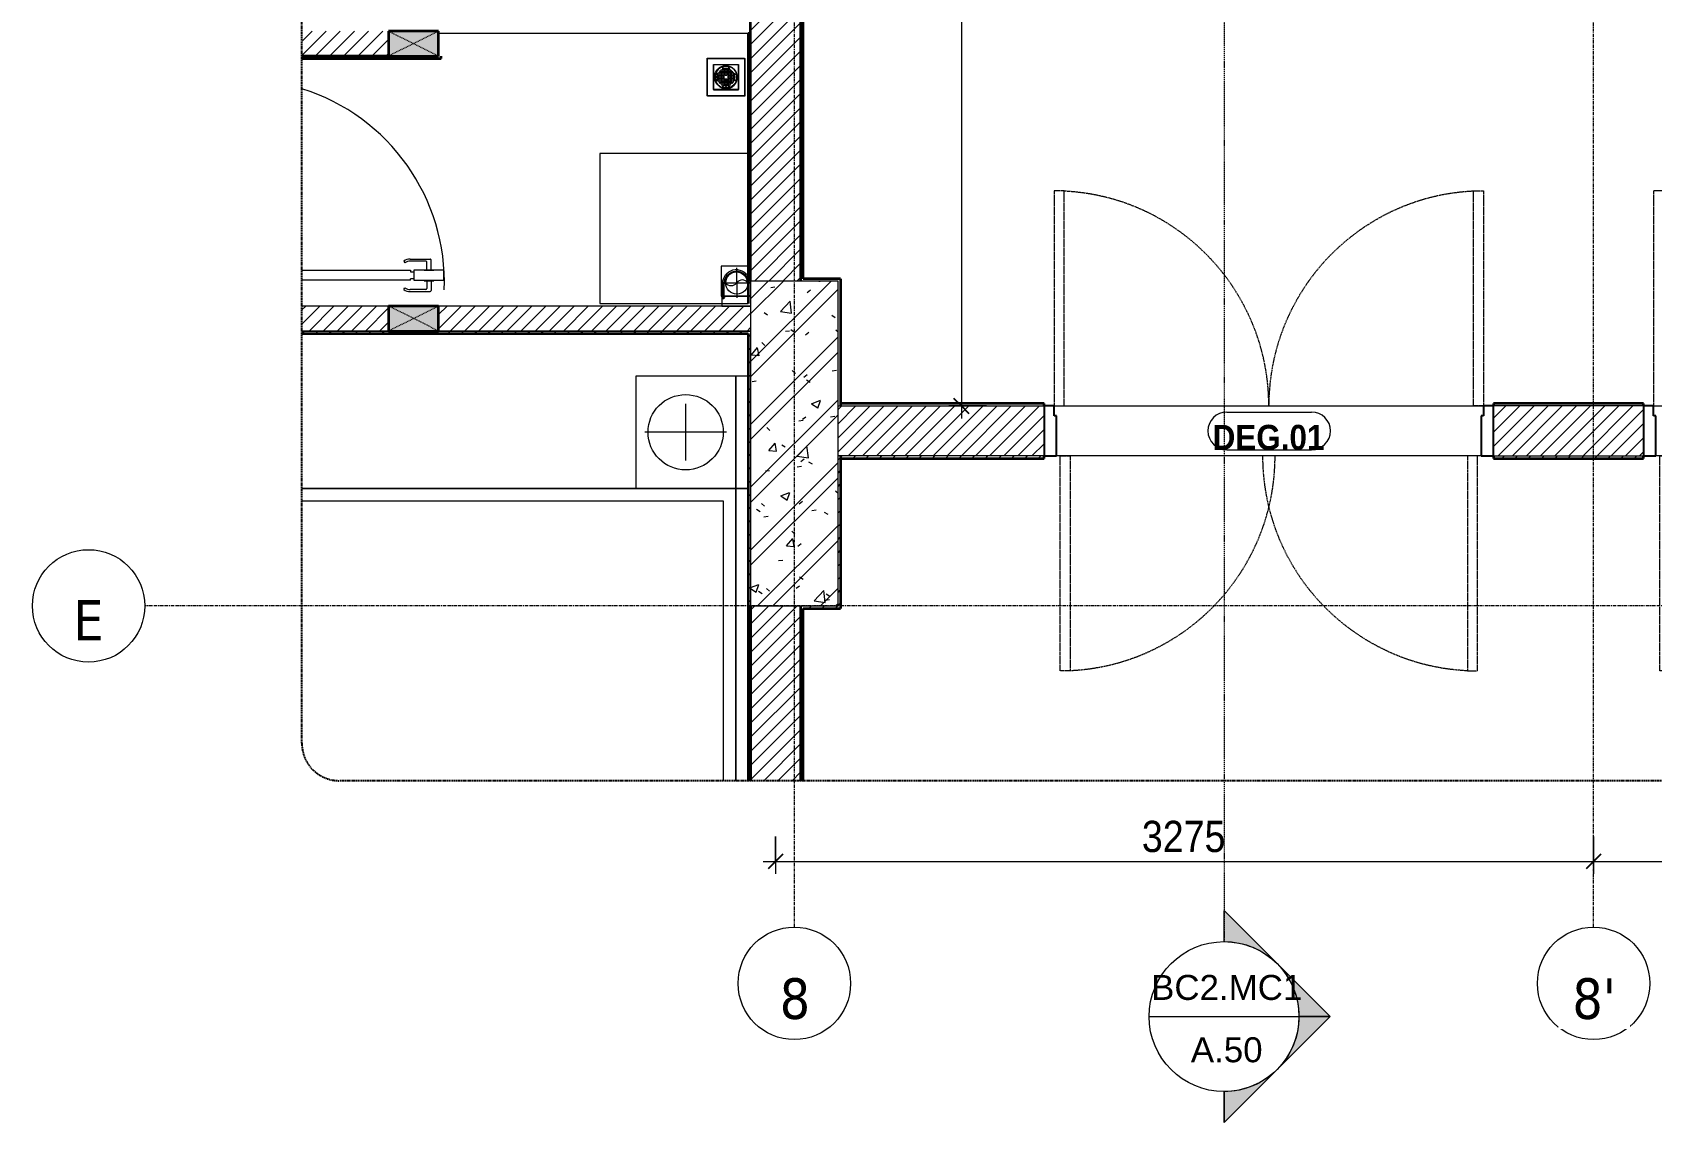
# Model space of a CAD drawing. Header units: millimetres. Extents: x 74302 to 149682, y -1785 to 49068.
# Drawn here: x 74302 to 80785, y 37169 to 41532 of the extents above; entities that cross this region are included whole.
import ezdxf

# ---------------------------------------------------------------- set-up
doc = ezdxf.new("R2010")
doc.units = ezdxf.units.MM
for name, pattern in [('Dash', [6, 3, -3]), ('Dash - Tight', [4.5, 3, -1.5]), ('Dash Dot 3_16_', [7.9375, 4.7625, -1.5875, 0, -1.5875]), ('Grid Line', [22.225, 12.7, -3.175, 3.175, -3.175]), ('Hidden', [7.14375, 4.7625, -2.38125]), ('IMPORT-CENTER _3_', [10.16, 6.35, -1.27, 1.27, -1.27])]:
    doc.linetypes.add(name, pattern=pattern)
for name, color, linetype, lineweight in [('0-1', 7, 'Continuous', 5), ('A-ANNO-DIMS', 211, 'Continuous', 9), ('A-ANNO-DIMS-50', 211, 'Continuous', 9), ('A-DETL-GENF-1', 7, 'Continuous', 18), ('A-DETL-GENF-2', 92, 'Dash - Tight', 18), ('A-DETL-GENF-3', 92, 'Hidden', 25), ('A-DOOR', 31, 'Continuous', 18), ('A-DOOR-FRAM', 31, 'Continuous', 25), ('A-DOOR-IDEN', 31, 'Continuous', 9), ('A-WALL', 113, 'Continuous', 18), ('A-WALL-1', 7, 'Continuous', 18), ('A-WALL-2', 250, 'Continuous', 35), ('A-WALL-3', 113, 'Continuous', 35), ('A-WALL-PATT-1', 9, 'Continuous', 18), ('A-WALL-PATT-2', 7, 'Continuous', 18), ('A-WALL-PATT-3', 111, 'Continuous', 18), ('G-ANNO-SYMB', 111, 'Continuous', 9), ('G-ANNO-SYMB-1', 111, 'Dash Dot 3_16_', 18), ('G-IMPT', 8, 'Continuous', 18), ('G-IMPT-1', 254, 'Continuous', 18), ('G-IMPT-3', 8, 'IMPORT-CENTER _3_', 18), ('I-FURN', 30, 'Continuous', 18), ('I-FURN-1', 253, 'Continuous', 18), ('I-WALL-1', 250, 'Continuous', 35), ('I-WALL-2', 7, 'Continuous', 18), ('I-WALL-3', 2, 'Continuous', 35), ('M-EQPM', 50, 'Continuous', 18), ('M-EQPM-1', 7, 'Continuous', 18), ('S-COLS', 52, 'Continuous', 18), ('S-COLS-1', 9, 'Continuous', 18), ('S-COLS-2', 250, 'Continuous', 35), ('S-COLS-HDLN-1', 7, 'Dash', 18), ('S-GRID-1', 1, 'Grid Line', 9), ('S-GRID-IDEN', 1, 'Continuous', 9)]:
    doc.layers.add(name, color=color, linetype=linetype, lineweight=lineweight)
doc.styles.add('Arial_2', font='arial.ttf', dxfattribs={"height": 100})
doc.styles.add('Arial_B', font='arialbd.ttf', dxfattribs={"width": 0.9, "height": 100})
doc.styles.add('Tahoma_B', font='tahomabd.ttf', dxfattribs={"height": 162.5})
doc.styles.add('UTM Avo', font='', dxfattribs={"width": 0.9, "height": 125})
doc.styles.get('UTM Avo').set_extended_font_data('UTM Avo')
doc.dimstyles.new('1_Dim_chi_tiet_2_5', dxfattribs={"dimscale": 304.8, "dimtxt": 124.912619, "dimasz": 0.19685, "dimexe": 0.164042, "dimexo": 0.0625, "dimgap": 0.016404, "dimtad": 1, "dimdec": 0, "dimrnd": 5, "dimzin": 0, "dimdsep": 46, "dimtxsty": 'UTM Avo', "dimblk1": 'OBLIQUE', "dimblk2": 'OBLIQUE', "dimsah": 1, "dimcen": 0.09, "dimdle": 0.164042, "dimazin": 0, "dimtfac": 1, "dimtdec": 4, "dimtix": 1, "dimtmove": 0, "dimatfit": 3, "dimfxl": 0.328084, "dimfxlon": 1, "dimtvp": 1, "dimtolj": 1, "dimtzin": 0, "dimarcsym": 2})
pattern_1 = [(45, (0, 0), (-28.284271, 28.284271), [])]
pattern_2 = [(45, (0, 0), (-26.516504, 26.516504), [])]

# ---------------------------------------------------------------- blocks, each defined once
blk = doc.blocks.new('NCV_TKTC_KET CAU_rvt-1-TKCS_SẢNH - BẬC CẤP 2 - MẶT BẰNG')
at = {"layer": 'S-COLS-1'}
h = blk.add_hatch(dxfattribs=at)
h.set_pattern_fill('FP_2', color=256, style=0, pattern_type=2)
h.set_pattern_definition([(45, (0, 0), (-125.7236, 125.7236), []), (45, (0, 190.5), (-125.7236, 125.7236), [])])
h.paths.add_polyline_path([(77527.6, 39236.9), (77527.6, 40536.9), (77177.6, 40536.9), (77177.6, 39236.9)])
h = blk.add_hatch(dxfattribs=at)
h.set_pattern_fill('FP_3', color=256, style=0, pattern_type=2)
h.set_pattern_definition([(50, (0, 0), (364.3679, -31.8783), [38.1, -419.1]), (355, (0, 0), (-70.4859, 382.1133), [30.48, -335.28]), (100.451, (30.36, -2.66), (293.885, 350.2334), [32.38, -356.18]), (46.184, (0, 101.6), (542.1585, -84.0858), [57.15, -628.65]), (96.636, (45.2, 94.6), (474.805, 494.8554), [48.57, -534.27]), (351.184, (0, 101.6), (474.8102, 494.85), [45.72, -502.92]), (21, (50.8, 76.2), (303.2285, -204.5305), [38.1, -419.1]), (326, (50.8, 76.2), (123.6039, 368.376), [30.48, -335.28]), (71.451, (76.07, 59.16), (426.8341, 163.8427), [32.38, -356.18]), (37.5, (0, 0), (6.17665, 169.11015), [16.764, -314.452, 16.764, -323.596, -336.55]), (37.5, (0, 0), (6.17665, 169.11015), [-671.576, 16.764, -319.786]), (7.5, (0, 0), (133.63888, 200.3615), [16.764, -177.292, 16.764, -306.832, -128.27]), (7.5, (0, 0), (133.63888, 200.3615), [-517.652, 16.764, -111.506]), (327.5, (-113.28, 0), (271.18182, -11.45836), [16.764, -110.236, 16.764, -379.476, -525.78]), (327.5, (-113.28, 0), (271.18182, -11.45836), [-523.24, 16.764, -509.016]), (317.5, (-164.08, 0), (296.2585, 50.85285), [16.764, -148.336, 16.764, -246.38, -373.38]), (317.5, (-164.08, 0), (296.2585, 50.85285), [-428.244, 16.764, -356.616])])
h.paths.add_polyline_path([(77527.6, 39236.9), (77527.6, 40536.9), (77177.6, 40536.9), (77177.6, 39236.9)])
at = {"layer": 'S-COLS'}
for p, q in [((77527.6, 40536.9), (77177.6, 40536.9)), ((77177.6, 40536.9), (77177.6, 39236.9)), ((77527.6, 39236.9), (77527.6, 40536.9)), ((77177.6, 39236.9), (77527.6, 39236.9))]:
    blk.add_line(p, q, dxfattribs=at)
blk = doc.blocks.new('GIUONG NGU-2TAB-1600x2000 - GIUONG NGU-2TAB-1600x2000-842839-TKCS_SẢNH - BẬC CẤP 2 - MẶT BẰNG')
at = {"layer": 'I-FURN-1'}
for p, q in [((8.5, 0), (8.5, -50)), ((458.5, -50), (458.5, 0)), ((458.5, 0), (458.5, -50)), ((458.5, -50), (8.5, -50)), ((8.5, -50), (8.5, -450.3)), ((8.5, -50), (458.5, -50)), ((458.5, -50), (8.5, -50)), ((8.5, -50), (8.5, -450.3)), ((458.5, -450.3), (458.5, -50)), ((1628.1, -50), (458.5, -50)), ((458.5, -50), (458.5, -1787)), ((458.5, -50), (1628.1, -50)), ((458.5, -1787), (458.5, -50)), ((458.5, -450.3), (458.5, -50)), ((458.5, -50), (1628.1, -50)), ((233.5, -86.8), (233.5, -413.5)), ((508.5, -100), (1628.1, -100)), ((508.5, -1787), (508.5, -100)), ((120.2, -250.2), (346.8, -250.2)), ((8.5, -450.3), (458.5, -450.3)), ((8.5, -450.3), (458.5, -450.3))]:
    blk.add_line(p, q, dxfattribs=at)
blk.add_circle((233.5, -250.2), 150.7, dxfattribs=at)
blk = doc.blocks.new('MAY GIAT - MAY GIAT_dwg-348053-TKCS_SẢNH - BẬC CẤP 2 - MẶT BẰNG')
at = {"layer": 'G-IMPT-1', "flags": 128}
blk.add_lwpolyline([(5, 596.6), (5, 2.3), (605, 2.3), (605, 596.6)], dxfattribs=at)
blk = doc.blocks.new('MAY GIAT - MAY GIAT-348233-TKCS_SẢNH - BẬC CẤP 2 - MẶT BẰNG')
at = {"layer": 'I-FURN-1'}
for p, q in [((5, 596.6), (5, 2.3)), ((605, 2.3), (605, 596.6)), ((5, 2.3), (605, 2.3))]:
    blk.add_line(p, q, dxfattribs=at)
blk.add_blockref('MAY GIAT - MAY GIAT_dwg-348053-TKCS_SẢNH - BẬC CẤP 2 - MẶT BẰNG', (0, 0))
blk = doc.blocks.new('THU NUOC - THU NUOC-455054-TKCS_SẢNH - BẬC CẤP 2 - MẶT BẰNG')
at = {"layer": 'M-EQPM-1'}
for p, q in [((-66.3, -70.6), (-66.3, 79.4)), ((-66.3, 79.4), (83.7, 79.4)), ((83.7, 79.4), (83.7, -70.6)), ((58.7, 54.4), (-41.3, 54.4)), ((-41.3, 54.4), (-41.3, -45.6)), ((-23.3, 19.6), (40.9, 19.6)), ((40.9, 13.6), (-23.3, 13.6)), ((-23.3, 7.2), (0.7, 7.2)), ((0.7, 1.2), (-23.3, 1.2)), ((-11, 32.1), (28.5, 32.1)), ((28.5, 26.1), (-11, 26.1)), ((-1.1, 44.5), (18.5, 44.5)), ((18.5, 38.5), (-1.1, 38.5)), ((0.7, 7.2), (0.7, 1.2)), ((16.7, 1.2), (16.7, 7.2)), ((16.7, 7.2), (40.9, 7.2)), ((40.9, 1.2), (16.7, 1.2)), ((58.7, -45.6), (58.7, 54.4)), ((-41.3, -45.6), (58.7, -45.6)), ((-23.3, -4.8), (40.9, -4.8)), ((40.9, -10.8), (-23.3, -10.8)), ((-11, -17.3), (28.5, -17.3)), ((28.5, -23.3), (-11, -23.3)), ((-1.1, -29.6), (18.5, -29.6)), ((18.5, -35.6), (-1.1, -35.6)), ((83.7, -70.6), (-66.3, -70.6))]:
    blk.add_line(p, q, dxfattribs=at)
for centre, radius, start, end in [((8.7, 4.4), 45, 0, 180), ((8.7, 4.4), 45, 360, 180), ((8.7, 4.4), 45, 180, 0), ((8.7, 4.4), 45, 180, 360), ((-23.3, 16.6), 3, 90, 270), ((-23.3, 4.2), 3, 90, 270), ((-11, 29.1), 3, 90, 270), ((-1.1, 41.5), 3, 90, 270), ((18.5, 41.5), 3, 270, 90), ((28.5, 29.1), 3, 270, 90), ((40.9, 16.6), 3, 270, 90), ((40.9, 4.2), 3, 270, 90), ((-23.3, -7.8), 3, 90, 270), ((-11, -20.3), 3, 90, 270), ((-1.1, -32.6), 3, 90, 270), ((18.5, -32.6), 3, 270, 90), ((28.5, -20.3), 3, 270, 90), ((40.9, -7.8), 3, 270, 90)]:
    blk.add_arc(centre, radius, start, end, dxfattribs=at)
blk = doc.blocks.new('G1_SOF - BO TRU - 100x200-745959-TKCS_SẢNH - BẬC CẤP 2 - MẶT BẰNG')
at = {"layer": 'S-COLS-1'}
blk.add_hatch(color=256, dxfattribs=at).paths.add_polyline_path([(50, 100), (-50, 100), (-50, -100), (50, -100)])
at = {"layer": 'S-COLS-2'}
for p, q in [((50, 100), (-50, 100)), ((-50, 100), (-50, -100)), ((50, -100), (50, 100)), ((-50, -100), (50, -100))]:
    blk.add_line(p, q, dxfattribs=at)
at = {"layer": 'S-COLS-HDLN-1'}
for p, q in [((50, 100), (-50, -100)), ((-50, 100), (50, -100))]:
    blk.add_line(p, q, dxfattribs=at)
blk = doc.blocks.new('DOOR_CW_01 CANH MO-PANEL KINH - DIG_01-900x2200-CỬA NHÔM KÍNH-400860-TKCS_SẢNH - BẬC CẤP 2 - MẶT BẰNG')
at = {"layer": 'A-DETL-GENF-1'}
for p, q in [((-397, -738), (-397, -303)), ((-357, -303), (-357, -738)), ((-433.9, -711.2), (-427.3, -715.8)), ((-320.1, -711.2), (-326.7, -715.8)), ((-442, -737), (-442, -816.5)), ((-434, -799.5), (-434, -737)), ((-397, -738), (-391, -738)), ((-357, -752), (-397, -752)), ((-397, -752), (-397, -872)), ((-391, -752), (-391, -738)), ((-363, -752), (-391, -752)), ((-357, -738), (-363, -738)), ((-363, -738), (-363, -752)), ((-357, -872), (-357, -752)), ((-320, -799.5), (-320, -737)), ((-312, -737), (-312, -816.5)), ((-399, -820.5), (-438, -820.5)), ((-399, -803.5), (-430, -803.5)), ((-399, -792.2), (-399, -831.8)), ((-397, -792.2), (-399, -792.2)), ((-399, -831.8), (-397, -831.8)), ((-397, -792.2), (-397, -831.8)), ((-357, -792.2), (-357, -831.8)), ((-357, -792.2), (-355, -792.2)), ((-355, -831.8), (-357, -831.8)), ((-355, -792.2), (-355, -831.8)), ((-355, -803.5), (-324, -803.5)), ((-355, -820.5), (-316, -820.5)), ((-397, -872), (-357, -872))]:
    blk.add_line(p, q, dxfattribs=at)
for centre, radius, start, end in [((-407, -60), 814, 268, 342.59807), ((-397, -737), 45, 145, 180), ((-357, -737), 45, 360, 35), ((-397, -737), 37, 145, 180), ((-357, -737), 37, 0, 35), ((-438, -816.5), 4, 180, 270), ((-430, -799.5), 4, 180, 270), ((-324, -799.5), 4, 270, 0), ((-316, -816.5), 4, 270, 0)]:
    blk.add_arc(centre, radius, start, end, dxfattribs=at)
blk = doc.blocks.new('NCV_TKTC_TANG 1_rvt-1-TKCS_SẢNH - BẬC CẤP 2 - MẶT BẰNG')
at = {"layer": 'A-WALL-PATT-1'}
h = blk.add_hatch(dxfattribs=at)
h.set_pattern_fill('FP_1', color=256, style=0, pattern_type=2)
h.set_pattern_definition(pattern_1)
h.paths.add_polyline_path([(75727.9, 41436.9), (75727.9, 41536.9), (75380.6, 41536.9), (75380.6, 41436.9)])
h = blk.add_hatch(dxfattribs=at)
h.set_pattern_fill('FP_1', color=256, style=0, pattern_type=2)
h.set_pattern_definition(pattern_1)
h.paths.add_polyline_path([(77177.6, 40336.9), (77177.6, 40436.9), (75927.9, 40436.9), (75927.9, 40336.9), (76586.2, 40336.9)])
h.paths.add_polyline_path([(75727.9, 40336.9), (75727.9, 40436.9), (75380.6, 40436.9), (75380.6, 40336.9)])
at = {"layer": 'A-WALL-PATT-2'}
h = blk.add_hatch(dxfattribs=at)
h.set_pattern_fill('FP_4', color=256, style=0, pattern_type=2)
h.set_pattern_definition(pattern_2)
h.paths.add_polyline_path([(77177.6, 40446.9), (77177.6, 41526.9), (77167.6, 41526.9), (77167.6, 40446.9)])
h = blk.add_hatch(dxfattribs=at)
h.set_pattern_fill('FP_4', color=256, style=0, pattern_type=2)
h.set_pattern_definition(pattern_2)
h.paths.add_polyline_path([(75927.9, 41426.9), (75937.9, 41426.9), (75937.9, 41436.9), (75380.6, 41436.9), (75380.6, 41426.9), (75727.9, 41426.9)])
h = blk.add_hatch(dxfattribs=at)
h.set_pattern_fill('FP_4', color=256, style=0, pattern_type=2)
h.set_pattern_definition(pattern_2)
h.paths.add_polyline_path([(77167.6, 40326.9), (77177.6, 40326.9), (77177.6, 40336.9), (75380.6, 40336.9), (75380.6, 40326.9), (76586.2, 40326.9)])
h = blk.add_hatch(dxfattribs=at)
h.set_pattern_fill('FP_4', color=256, style=0, pattern_type=2)
h.set_pattern_definition(pattern_2)
h.paths.add_polyline_path([(77177.6, 38537.4), (77177.6, 40326.9), (77167.6, 40326.9), (77167.6, 38537.4)])
at = {"layer": 'A-WALL-1'}
for p, q in [((75727.9, 40436.9), (75380.6, 40436.9)), ((77177.6, 40436.9), (75927.9, 40436.9)), ((75380.6, 40336.9), (75727.9, 40336.9)), ((75727.9, 40336.9), (75380.6, 40336.9)), ((75927.9, 40336.9), (77177.6, 40336.9)), ((77177.6, 40336.9), (75927.9, 40336.9))]:
    blk.add_line(p, q, dxfattribs=at)
at = {"layer": 'A-WALL-2'}
blk.add_line((75380.6, 41436.9), (75727.9, 41436.9), dxfattribs=at)
at = {"layer": 'I-WALL-1'}
for p, q in [((77167.6, 41526.9), (77167.6, 40446.9)), ((77177.6, 41526.9), (77167.6, 41526.9)), ((77177.6, 40536.9), (77177.6, 41526.9)), ((75727.9, 41436.9), (75380.6, 41436.9)), ((75380.6, 41426.9), (75937.9, 41426.9)), ((75937.9, 41426.9), (75937.9, 41436.9)), ((75380.6, 40326.9), (77167.6, 40326.9)), ((77167.6, 40326.9), (77167.6, 38537.4)), ((77177.6, 38537.4), (77177.6, 39236.9))]:
    blk.add_line(p, q, dxfattribs=at)
at = {"layer": 'I-WALL-2'}
blk.add_line((77167.6, 41526.9), (75927.9, 41526.9), dxfattribs=at)
at = {"layer": 'A-DOOR', "rotation": 89.99999999999855}
blk.add_blockref('DOOR_CW_01 CANH MO-PANEL KINH - DIG_01-900x2200-CỬA NHÔM KÍNH-400860-TKCS_SẢNH - BẬC CẤP 2 - MẶT BẰNG', (75077.6, 40936.9), dxfattribs=at)
at = {"layer": 'I-FURN'}
for name, p, rotation in [('MAY GIAT - MAY GIAT-348233-TKCS_SẢNH - BẬC CẤP 2 - MẶT BẰNG', (76570.9, 41051.9), 270), ('GIUONG NGU-2TAB-1600x2000 - GIUONG NGU-2TAB-1600x2000-842839-TKCS_SẢNH - BẬC CẤP 2 - MẶT BẰNG', (77167.6, 40165.4), 269.9999999999999)]:
    blk.add_blockref(name, p, dxfattribs=dict(at, rotation=rotation))
at = {"layer": 'M-EQPM', "rotation": 269.9999999999997}
blk.add_blockref('THU NUOC - THU NUOC-455054-TKCS_SẢNH - BẬC CẤP 2 - MẶT BẰNG', (77075, 41360.7), dxfattribs=at)
at = {"layer": 'S-COLS', "rotation": 269.9999999999989}
for p in [(75827.9, 41486.9), (75827.9, 40386.9)]:
    blk.add_blockref('G1_SOF - BO TRU - 100x200-745959-TKCS_SẢNH - BẬC CẤP 2 - MẶT BẰNG', p, dxfattribs=at)
blk = doc.blocks.new('FD_07 - DIG_01-1800x2200-CỬA ĐI 2 CÁNH 2-2150742-TKCS_SẢNH - BẬC CẤP 2 - MẶT BẰNG')
at = {"layer": 'A-DETL-GENF-2'}
for p, q in [((-860, 960), (-860, 100)), ((-820, 960), (-860, 960)), ((-820, 100), (-820, 960)), ((820, 100), (820, 960)), ((820, 960), (860, 960)), ((860, 960), (860, 100)), ((-860, 100), (-820, 100)), ((860, 100), (820, 100)), ((-835, -960), (-835, -100)), ((-835, -100), (-795, -100)), ((-795, -100), (-795, -960)), ((835, -100), (795, -100)), ((795, -100), (795, -960)), ((835, -960), (835, -100)), ((-795, -960), (-835, -960)), ((795, -960), (835, -960))]:
    blk.add_line(p, q, dxfattribs=at)
for centre, start, end in [((-860, 100), 0, 87.33412), ((860, 100), 92.66588, 180), ((-835, -100), 272.66588, 360), ((835, -100), 180, 267.33412)]:
    blk.add_arc(centre, 860, start, end, dxfattribs=at)
at = {"layer": 'A-DOOR'}
for p, q in [((-860, 100), (860, 100)), ((850, -100), (-850, -100))]:
    blk.add_line(p, q, dxfattribs=at)
at = {"layer": 'A-DOOR-FRAM'}
for p, q in [((-860, 100), (-900, 100)), ((-900, 100), (-900, -100)), ((-860, 60), (-860, 100)), ((900, 100), (860, 100)), ((860, 100), (860, 60)), ((900, -100), (900, 100)), ((-850, 60), (-860, 60)), ((-850, -100), (-850, 60)), ((860, 60), (850, 60)), ((850, 60), (850, -100)), ((-900, -100), (-850, -100)), ((850, -100), (900, -100))]:
    blk.add_line(p, q, dxfattribs=at)
blk = doc.blocks.new('TKTC_XREF_251221_MB TANG 1 - TKTC_XREF_260130_MB TANG 1_dwg_CUM U_DN100-4202115-TKCS_SẢNH - BẬC CẤP 2 - MẶT BẰNG')
at = {"layer": 'G-IMPT'}
blk.add_hatch(color=256, dxfattribs=at).paths.add_polyline_path([(0, 60.2), (6.5, 60.1), (15.8, 58.9), (30.5, 52.8), (43.1, 43.1), (52.8, 30.5), (58.9, 15.8), (61, 0), (58.9, -15.8), (52.8, -30.5), (43.1, -43.1), (30.5, -52.8), (15.8, -58.9), (0, -61), (0, -57), (14.8, -55.1), (28.5, -49.4), (40.3, -40.3), (49.4, -28.5), (55.1, -14.8), (57, 0), (55.1, 14.8), (49.4, 28.5), (40.3, 40.3), (28.5, 49.4), (14.8, 55.1), (0, 57)])
for p, q in [((0, 60.2), (0, 57)), ((-79.1, -63.4), (-79.1, -66.6)), ((-76.6, -63.4), (-76.6, -66.6)), ((-74.6, -63.4), (-74.6, -66.6)), ((-72.7, -60.7), (-72.7, -69.3)), ((-66.9, -62.1), (-71.7, -62.1)), ((-66.9, -67.9), (-71.7, -67.9)), ((-65, -69), (0, -69))]:
    blk.add_line(p, q, dxfattribs=at)
at = {"layer": 'G-IMPT', "flags": 128}
for points in [[(-71.7, 59.2), (-66.9, 59.2), (-66.9, 60.2)], [(-65, 60.2), (-65, 57.3), (-66.9, 57.3), (-66.9, 59.2)], [(-72.7, -62.4), (-78.1, -62.4), (-78.1, -67.6), (-72.7, -67.6)], [(-71.7, -70.8), (-66.9, -70.8), (-66.9, -59.2), (-71.7, -59.2)], [(-66.9, -59.2), (-66.9, -57.3), (-65, -57.3), (-65, -72.7), (-66.9, -72.7), (-66.9, -70.8)], [(-65, -61), (0, -61), (0, -57)]]:
    blk.add_lwpolyline(points, dxfattribs=at)
at = {"layer": 'G-IMPT'}
for centre, radius, start, end in [((-71.1, 60.7), 1.56, 200.54922, 247.38014), ((0, 0), 61, 270, 86.37998), ((0, 0), 69, 270, 61.52962), ((0, 0), 57, 270, 90), ((-78.1, -63.4), 0.96, 90, 180), ((-78.1, -66.6), 0.96, 180, 270), ((-71.1, -60.7), 1.56, 112.61986, 247.38014), ((-67.9, -65), 4.8, 143.1301, 216.8699), ((-71.1, -69.3), 1.56, 112.61986, 247.38014)]:
    blk.add_arc(centre, radius, start, end, dxfattribs=at)
blk = doc.blocks.new('TKTC_XREF_251221_MB TANG 1 - TKTC_XREF_260130_MB TANG 1_dwg_$cc-4202114-TKCS_SẢNH - BẬC CẤP 2 - MẶT BẰNG')
at = {"layer": 'G-IMPT'}
blk.add_circle((0, 0), 0.5, dxfattribs=at)
for centre, radius, start, end in [((0, 0), 0.5, 90, 270), ((0.188, 0.25), 0.313, 126.8699, 233.1301), ((-0.188, -0.25), 0.313, 306.8699, 53.1301)]:
    blk.add_arc(centre, radius, start, end, dxfattribs=at)
at = {"layer": 'G-IMPT-3'}
for p, q in [((-0.673, 0), (0.673, 0)), ((0, -0.673), (0, 0.508))]:
    blk.add_line(p, q, dxfattribs=at)
blk = doc.blocks.new('TKTC_XREF_251221_MB TANG 1 - TKTC_XREF_260130_MB TANG 1_dwg_THU NUOC - THU NUOC-444531-TKCS_MB TẦNG 1-4202124-TKCS_SẢNH - BẬC CẤP 2 - MẶT BẰNG')
at = {"layer": 'M-EQPM'}
for p, q in [((-23.3, 10.8), (40.9, 10.8)), ((40.9, 4.8), (-23.3, 4.8)), ((-11, 23.3), (28.5, 23.3)), ((28.5, 17.3), (-11, 17.3)), ((-1.1, 35.6), (18.5, 35.6)), ((18.5, 29.6), (-1.1, 29.6)), ((-23.3, -13.6), (40.9, -13.6)), ((40.9, -19.6), (-23.3, -19.6)), ((-11, -26.1), (28.5, -26.1)), ((28.5, -32.1), (-11, -32.1)), ((-1.1, -38.5), (18.5, -38.5)), ((18.5, -44.5), (-1.1, -44.5))]:
    blk.add_line(p, q, dxfattribs=at)
at = {"layer": 'M-EQPM', "flags": 128}
for points in [[(83.7, -79.4), (83.7, 70.6), (-66.3, 70.6), (-66.3, -79.4)], [(58.7, -54.4), (58.7, 45.6), (-41.3, 45.6), (-41.3, -54.4)]]:
    blk.add_lwpolyline(points, close=True, dxfattribs=at)
for points in [[(-23.3, -1.2), (0.7, -1.2), (0.7, -7.2), (-23.3, -7.2)], [(40.9, -7.2), (16.7, -7.2), (16.7, -1.2), (40.9, -1.2)]]:
    blk.add_lwpolyline(points, dxfattribs=at)
at = {"layer": 'M-EQPM'}
for centre, radius, start, end in [((8.7, -4.4), 45, 360, 180), ((8.7, -4.4), 45, 360, 180), ((-23.3, 7.8), 3, 90, 270), ((-11, 20.3), 3, 90, 270), ((-1.1, 32.6), 3, 90, 270), ((18.5, 32.6), 3, 270, 90), ((28.5, 20.3), 3, 270, 90), ((40.9, 7.8), 3, 270, 90), ((8.7, -4.4), 45, 180, 360), ((8.7, -4.4), 45, 180, 360), ((-23.3, -4.2), 3, 90, 270), ((-23.3, -16.6), 3, 90, 270), ((-11, -29.1), 3, 90, 270), ((-1.1, -41.5), 3, 90, 270), ((18.5, -41.5), 3, 270, 90), ((28.5, -29.1), 3, 270, 90), ((40.9, -4.2), 3, 270, 90), ((40.9, -16.6), 3, 270, 90)]:
    blk.add_arc(centre, radius, start, end, dxfattribs=at)
blk = doc.blocks.new('TKTC_XREF_251221_MB TANG 1 - TKTC_XREF_260130_MB TANG 1_dwg-4202109-TKCS_SẢNH - BẬC CẤP 2 - MẶT BẰNG')
at = {"layer": 'G-IMPT', "flags": 128}
for points in [[(-125984.1, -360749.7), (-126091.7, -360749.7), (-126091.7, -360869.6), (-125984.1, -360869.6)], [(-125984.1, -360869.7), (-126089.9, -360869.7), (-126089.9, -360909.6), (-125974.1, -360909.6)]]:
    blk.add_lwpolyline(points, dxfattribs=at)
at = {"extrusion": (0, 0, -1), "zscale": -1}
blk.add_blockref('TKTC_XREF_251221_MB TANG 1 - TKTC_XREF_260130_MB TANG 1_dwg_THU NUOC - THU NUOC-444531-TKCS_MB TẦNG 1-4202124-TKCS_SẢNH - BẬC CẤP 2 - MẶT BẰNG', (126064.6, -359988.7), dxfattribs=at)
at = {"xscale": 90.00000000005114, "yscale": 90.00000000005114, "zscale": 90.00000000005114, "rotation": 270.3047175217258}
blk.add_blockref('TKTC_XREF_251221_MB TANG 1 - TKTC_XREF_260130_MB TANG 1_dwg_$cc-4202114-TKCS_SẢNH - BẬC CẤP 2 - MẶT BẰNG', (-126029.8, -360816.8), dxfattribs=at)
at = {"extrusion": (0, 0, -1), "xscale": 0.7894736842105242, "yscale": 0.7894736842105242, "zscale": -0.7894736842105242, "rotation": 90.06930925665542}
blk.add_blockref('TKTC_XREF_251221_MB TANG 1 - TKTC_XREF_260130_MB TANG 1_dwg_CUM U_DN100-4202115-TKCS_SẢNH - BẬC CẤP 2 - MẶT BẰNG', (126031.6, -360818.3), dxfattribs=at)
blk = doc.blocks.new('TKTC_XREF_251221_MB TANG 1 - TKTC_XREF_251221_MB TANG 1-2038492-TKCS_SẢNH - BẬC CẤP 2 - MẶT BẰNG')
blk.add_blockref('TKTC_XREF_251221_MB TANG 1 - TKTC_XREF_260130_MB TANG 1_dwg-4202109-TKCS_SẢNH - BẬC CẤP 2 - MẶT BẰNG', (169499.1, 384109.7))
blk = doc.blocks.new('BORDER VIEW - BORDER VIEW-2327464-TKCS_SẢNH - BẬC CẤP 2 - MẶT BẰNG')
at = {"layer": 'A-DETL-GENF-3'}
for p, q in [((0, 150), (0, 9565.4)), ((9922, 0), (150, 0))]:
    blk.add_line(p, q, dxfattribs=at)
blk.add_arc((150, 150), 150, 180, 270, dxfattribs=at)
blk = doc.blocks.new('Grid - M_Grid Head - Circle-353313-TKCS_SẢNH - BẬC CẤP 2 - MẶT BẰNG')
at = {"layer": 'S-GRID-IDEN'}
blk.add_circle((0, 0), 4.5, dxfattribs=at)
blk = doc.blocks.new('Section - M_Section Head - Filled-352373-TKCS_SẢNH - BẬC CẤP 2 - MẶT BẰNG')
at = {"layer": 'G-ANNO-SYMB'}
h = blk.add_hatch(color=256, dxfattribs=at)
edge = h.paths.add_edge_path()
edge.add_line((-6, 8.49), (-6, 6))
edge.add_arc((-6, 0), 6, 90, 135)
edge.add_line((-10.24, 4.24), (-6, 8.49))
h = blk.add_hatch(color=256, dxfattribs=at)
edge = h.paths.add_edge_path()
edge.add_line((-6, 8.49), (-1.76, 4.24))
edge.add_arc((-6, 0), 6, 45, 90)
edge.add_line((-6, 6), (-6, 8.49))
h = blk.add_hatch(color=256, dxfattribs=at)
edge = h.paths.add_edge_path()
edge.add_line((-14.49, 0), (-10.24, 4.24))
edge.add_arc((-6, 0), 6, 135, 180)
edge.add_line((-12, 0), (-14.49, 0))
h = blk.add_hatch(color=256, dxfattribs=at)
edge = h.paths.add_edge_path()
edge.add_line((2.49, 0), (0, 0))
edge.add_arc((-6, 0), 6, 360, 405)
edge.add_line((-1.76, 4.24), (2.49, 0))
for p, q in [((-6, 8.49), (-14.49, 0)), ((-6, 8.49), (-10.24, 4.24)), ((-6, 8.49), (2.49, 0)), ((-6, 6), (-6, 8.49)), ((-6, 8.49), (-6, 6)), ((-1.76, 4.24), (-6, 8.49)), ((-10.24, 4.24), (-14.49, 0)), ((2.49, 0), (-1.76, 4.24)), ((-14.49, 0), (-12, 0)), ((0, 0), (2.49, 0)), ((-12, 0), (-14.49, 0)), ((0, 0), (2.49, 0))]:
    blk.add_line(p, q, dxfattribs=at)
for start, end in [(360, 180), (90, 135), (45, 90), (135, 180), (360, 45), (180, 360)]:
    blk.add_arc((-6, 0), 6, start, end, dxfattribs=at)
blk = doc.blocks.new('DIMBLOCK8-TKCS_SẢNH - BẬC CẤP 2 - MẶT BẰNG')
at = {"layer": 'A-ANNO-DIMS-50', "lineweight": 25}
for p, q in [((78021.7, 44536.9), (77991.7, 44566.9)), ((78021.7, 44536.9), (78051.7, 44506.9)), ((78021.7, 40037.4), (77991.7, 40067.4)), ((78021.7, 40037.4), (78051.7, 40007.4))]:
    blk.add_line(p, q, dxfattribs=at)
at = {"layer": 'A-ANNO-DIMS-50'}
for p, q in [((78121.7, 44536.9), (77971.7, 44536.9)), ((78021.7, 44536.9), (78021.7, 39987.4)), ((78021.7, 44536.9), (78121.7, 44536.9)), ((78121.7, 40037.4), (77971.7, 40037.4)), ((78021.7, 40037.4), (78121.7, 40037.4))]:
    blk.add_line(p, q, dxfattribs=at)
at = {"layer": 'A-ANNO-DIMS-50', "color": 0, "insert": (77859.3, 42116), "char_height": 125, "width": 410.824, "attachment_point": 1, "rotation": 90, "line_spacing_factor": 1.110334, "style": 'UTM Avo'}
blk.add_mtext('4500', dxfattribs=at)
blk = doc.blocks.new('_Oblique')
at = {"color": 0, "linetype": 'ByBlock', "lineweight": -2}
blk.add_line((-0.5, -0.5), (0.5, 0.5), dxfattribs=at)
blk = doc.blocks.new('STN_Door Tag - STN_Door Tag-1788670-TKCS_SẢNH - BẬC CẤP 2 - MẶT BẰNG')
at = {"layer": 'A-DOOR-IDEN'}
for p, q in [((-3.37, 1.49), (3.43, 1.49)), ((-3.37, -1.52), (3.43, -1.52))]:
    blk.add_line(p, q, dxfattribs=at)
for centre, start, end in [((-3.37, -0.01), 90, 270), ((3.43, -0.01), 270, 90)]:
    blk.add_arc(centre, 1.51, start, end, dxfattribs=at)
blk = doc.blocks.new('DIMBLOCK10-TKCS_SẢNH - BẬC CẤP 2 - MẶT BẰNG')
at = {"layer": 'A-ANNO-DIMS-50'}
for p, q in [((77277.6, 38314.6), (77277.6, 38164.6)), ((77277.6, 38214.6), (77277.6, 38314.6)), ((80552.6, 38314.6), (80552.6, 38164.6)), ((80552.6, 38214.6), (80552.6, 38314.6)), ((77227.6, 38214.6), (80552.6, 38214.6))]:
    blk.add_line(p, q, dxfattribs=at)
at = {"layer": 'A-ANNO-DIMS-50', "lineweight": 25}
for p, q in [((77277.6, 38214.6), (77247.6, 38184.6)), ((77277.6, 38214.6), (77307.6, 38244.6)), ((80552.6, 38214.6), (80522.6, 38184.6)), ((80552.6, 38214.6), (80582.6, 38244.6))]:
    blk.add_line(p, q, dxfattribs=at)
at = {"layer": 'A-ANNO-DIMS-50', "color": 0, "insert": (78743.9, 38376.9), "char_height": 125, "width": 410.824, "attachment_point": 1, "line_spacing_factor": 1.110334, "style": 'UTM Avo'}
blk.add_mtext('3275', dxfattribs=at)
blk = doc.blocks.new('DIMBLOCK11-TKCS_SẢNH - BẬC CẤP 2 - MẶT BẰNG')
at = {"layer": 'A-ANNO-DIMS-50'}
for p, q in [((80552.6, 38314.6), (80552.6, 38164.6)), ((80552.6, 38214.6), (80552.6, 38314.6)), ((83627.6, 38314.6), (83627.6, 38164.6)), ((83627.6, 38214.6), (83627.6, 38314.6)), ((80552.6, 38214.6), (83677.6, 38214.6))]:
    blk.add_line(p, q, dxfattribs=at)
at = {"layer": 'A-ANNO-DIMS-50', "lineweight": 25}
for p, q in [((80552.6, 38214.6), (80522.6, 38184.6)), ((80552.6, 38214.6), (80582.6, 38244.6)), ((83627.6, 38214.6), (83597.6, 38184.6)), ((83627.6, 38214.6), (83657.6, 38244.6))]:
    blk.add_line(p, q, dxfattribs=at)
at = {"layer": 'A-ANNO-DIMS-50', "color": 0, "insert": (81918.9, 38376.9), "char_height": 125, "width": 410.824, "attachment_point": 1, "line_spacing_factor": 1.110334, "style": 'UTM Avo'}
blk.add_mtext('3075', dxfattribs=at)

msp = doc.modelspace()

# ---------------------------------------------------------------- hatches: boundary and pattern name
at = {"layer": 'A-WALL-PATT-3'}
h = msp.add_hatch(dxfattribs=at)
h.set_pattern_fill('FP_1', color=256, style=0, pattern_type=2)
h.set_pattern_definition(pattern_1)
h.paths.add_polyline_path([(77377.6, 40536.9), (77377.6, 43836.9), (77177.6, 43836.9), (77177.6, 40536.9), (77377.4, 40536.9)])
h = msp.add_hatch(dxfattribs=at)
h.set_pattern_fill('FP_1', color=256, style=0, pattern_type=2)
h.set_pattern_definition(pattern_1)
h.paths.add_polyline_path([(82552.2, 39837.4), (83377.6, 39837.4), (83377.6, 40037.4), (82552.2, 40037.4), (82552.2, 39997.4)])
h.paths.add_polyline_path([(80152.2, 39837.4), (80752.2, 39837.4), (80752.2, 40037.4), (80152.2, 40037.4), (80152.2, 39997.4)])
h.paths.add_polyline_path([(77537.6, 39837.4), (78352.2, 39837.4), (78352.2, 40037.4), (77527.6, 40037.4), (77527.6, 39837.4)])
h = msp.add_hatch(dxfattribs=at)
h.set_pattern_fill('FP_4', color=256, style=0, pattern_type=2)
h.set_pattern_definition(pattern_2)
h.paths.add_polyline_path([(77537.6, 39236.9), (77537.6, 39837.4), (77527.6, 39837.4), (77527.6, 39236.9)])
h = msp.add_hatch(dxfattribs=at)
h.set_pattern_fill('FP_4', color=256, style=0, pattern_type=2)
h.set_pattern_definition(pattern_2)
h.paths.add_polyline_path([(83367.6, 39827.4), (83377.6, 39827.4), (83377.6, 39837.4), (82552.2, 39837.4), (82552.2, 39827.4), (82994.9, 39827.4)])
h.paths.add_polyline_path([(80152.2, 39827.4), (80752.2, 39827.4), (80752.2, 39837.4), (80152.2, 39837.4)])
h.paths.add_polyline_path([(77537.6, 39827.4), (78352.2, 39827.4), (78352.2, 39837.4), (77537.6, 39837.4)])
h = msp.add_hatch(dxfattribs=at)
h.set_pattern_fill('FP_1', color=256, style=0, pattern_type=2)
h.set_pattern_definition(pattern_1)
h.paths.add_polyline_path([(77377.6, 38537.4), (77377.6, 39236.9), (77177.6, 39236.9), (77177.6, 38537.4)])
h = msp.add_hatch(dxfattribs=at)
h.set_pattern_fill('FP_4', color=256, style=0, pattern_type=2)
h.set_pattern_definition(pattern_2)
h.paths.add_polyline_path([(77385, 38537.4), (77387.6, 38537.4), (77387.6, 39236.9), (77377.6, 39236.9), (77377.6, 38537.4)])
h = msp.add_hatch(dxfattribs=at)
h.set_pattern_fill('FP_4', color=256, style=0, pattern_type=2)
h.set_pattern_definition(pattern_2)
h.paths.add_polyline_path([(77527.6, 39226.9), (77537.6, 39226.9), (77537.6, 39236.9), (77387.6, 39236.9), (77387.6, 39226.9)])

# ---------------------------------------------------------------- linework, layer by layer
at = {"layer": 'A-WALL'}
for p, q in [((77527.6, 40037.4), (78352.2, 40037.4)), ((78392.2, 40037.4), (80112.2, 40037.4)), ((80752.2, 40037.4), (80152.2, 40037.4)), ((78352.2, 39837.4), (77527.6, 39837.4)), ((80102.2, 39837.4), (78402.2, 39837.4)), ((80152.2, 39837.4), (80752.2, 39837.4))]:
    msp.add_line(p, q, dxfattribs=at)
at = {"layer": 'A-WALL-3'}
for p, q in [((77177.6, 40536.9), (77177.6, 43836.9)), ((77377.6, 43836.9), (77377.6, 40536.9)), ((77387.6, 40545.7), (77387.6, 43822.9)), ((77537.6, 40545.7), (77387.6, 40545.7)), ((77537.6, 40545.7), (77537.6, 40037.4)), ((78352.2, 40047.4), (77537.6, 40047.4)), ((78352.2, 40037.4), (78352.2, 40047.4)), ((80752.2, 40047.4), (80152.2, 40047.4)), ((80152.2, 40047.4), (80152.2, 40037.4)), ((80752.2, 40037.4), (80752.2, 40047.4)), ((77177.6, 39236.9), (77177.6, 38537.4))]:
    msp.add_line(p, q, dxfattribs=at)
at = {"layer": 'G-ANNO-SYMB'}
msp.add_line((78773, 37593.4), (79373, 37593.4), dxfattribs=at)
at = {"layer": 'G-ANNO-SYMB-1'}
msp.add_line((79073, 48610.8), (79073, 37893.4), dxfattribs=at)
at = {"layer": 'I-WALL-3'}
for p, q in [((77537.6, 39837.4), (77537.6, 39226.9)), ((77537.6, 39827.4), (78352.2, 39827.4)), ((78352.2, 39827.4), (78352.2, 39837.4)), ((80152.2, 39837.4), (80152.2, 39827.4)), ((80152.2, 39827.4), (80752.2, 39827.4)), ((80752.2, 39827.4), (80752.2, 39837.4)), ((77377.6, 39236.9), (77377.6, 38537.4)), ((77387.6, 38537.4), (77387.6, 39226.9)), ((77387.6, 39226.9), (77537.6, 39226.9))]:
    msp.add_line(p, q, dxfattribs=at)
at = {"layer": 'S-GRID-1'}
for p, q in [((77352.6, 39201.3), (77352.6, 47367.9)), ((80552.6, 39201.3), (80552.6, 47367.9)), ((76001.8, 39236.9), (74751.8, 39236.9)), ((84931.2, 39236.9), (76001.8, 39236.9)), ((77352.6, 37951.3), (77352.6, 39201.3)), ((80552.6, 37951.3), (80552.6, 39201.3))]:
    msp.add_line(p, q, dxfattribs=at)

# ---------------------------------------------------------------- block references
at = {"layer": '0-1'}
for name in ['NCV_TKTC_KET CAU_rvt-1-TKCS_SẢNH - BẬC CẤP 2 - MẶT BẰNG', 'NCV_TKTC_TANG 1_rvt-1-TKCS_SẢNH - BẬC CẤP 2 - MẶT BẰNG']:
    msp.add_blockref(name, (0, 0), dxfattribs=at)
at = {"layer": 'A-DETL-GENF-2'}
msp.add_blockref('BORDER VIEW - BORDER VIEW-2327464-TKCS_SẢNH - BẬC CẤP 2 - MẶT BẰNG', (75380.6, 38537.4), dxfattribs=at)
at = {"layer": 'A-DOOR'}
for p in [(79252.2, 39937.4), (81652.2, 39937.4)]:
    msp.add_blockref('FD_07 - DIG_01-1800x2200-CỬA ĐI 2 CÁNH 2-2150742-TKCS_SẢNH - BẬC CẤP 2 - MẶT BẰNG', p, dxfattribs=at)
at = {"layer": 'A-DOOR-IDEN', "xscale": 49.99999999999998, "yscale": 49.99999999999998, "zscale": 49.99999999999998}
msp.add_blockref('STN_Door Tag - STN_Door Tag-1788670-TKCS_SẢNH - BẬC CẤP 2 - MẶT BẰNG', (79252.2, 39937.4), dxfattribs=at)
at = {"layer": 'G-ANNO-SYMB', "extrusion": (0, 0, -1), "xscale": 49.99999999999998, "yscale": 49.99999999999998, "zscale": 49.99999999999998, "rotation": 90.00000000000053}
msp.add_blockref('Section - M_Section Head - Filled-352373-TKCS_SẢNH - BẬC CẤP 2 - MẶT BẰNG', (-79073, 37893.4), dxfattribs=at)
at = {"layer": 'M-EQPM'}
msp.add_blockref('TKTC_XREF_251221_MB TANG 1 - TKTC_XREF_251221_MB TANG 1-2038492-TKCS_SẢNH - BẬC CẤP 2 - MẶT BẰNG', (33652.6, 17236.9), dxfattribs=at)
at = {"layer": 'S-GRID-IDEN', "xscale": 49.99999999999998, "yscale": 49.99999999999998, "zscale": 49.99999999999998, "rotation": 89.99999999999979}
msp.add_blockref('Grid - M_Grid Head - Circle-353313-TKCS_SẢNH - BẬC CẤP 2 - MẶT BẰNG', (74526.8, 39236.9), dxfattribs=at)
at = {"layer": 'S-GRID-IDEN', "xscale": 49.99999999999998, "yscale": 49.99999999999998, "zscale": 49.99999999999998}
for p in [(77352.6, 37726.3), (80552.6, 37726.3)]:
    msp.add_blockref('Grid - M_Grid Head - Circle-353313-TKCS_SẢNH - BẬC CẤP 2 - MẶT BẰNG', p, dxfattribs=at)

# ---------------------------------------------------------------- texts
at = {"layer": 'A-DOOR-IDEN', "insert": (79251.1, 39910.7), "char_height": 100, "width": 458.55, "attachment_point": 5, "line_spacing_factor": 0.936439, "style": 'Arial_B'}
msp.add_mtext('\\pt2.25,4.5,6.75,9,11.25,13.5,15.75,18,20.25,22.5,24.75,27,29.25,31.5,33.75,36,38.25,40.5,42.75,45,47.25,49.5,51.75,54,56.25,58.5,60.75,63,65.25,67.5,69.75,72;DEG.01', dxfattribs=at)
at = {"layer": 'G-ANNO-SYMB', "char_height": 100, "attachment_point": 5, "line_spacing_factor": 0.936439, "style": 'Arial_2'}
for s, insert, width in [('\\pt635,1270,1905,2540,3175,3810,4445,5080,5715,6350,6985,7620,8255,8890,9525,10160,10795,11430,12065,12700,13335,13970,14605,15240,15875,16510,17145,17780,18415,19050,19685,20320;BC2.MC1', (79083.6, 37709.4), 618.5), ('\\pt635,1270,1905,2540,3175,3810,4445,5080,5715,6350,6985,7620,8255,8890,9525,10160,10795,11430,12065,12700,13335,13970,14605,15240,15875,16510,17145,17780,18415,19050,19685,20320;A.50', (79083.6, 37459.9), 297.5)]:
    msp.add_mtext(s, dxfattribs=dict(at, insert=insert, width=width))

# ---------------------------------------------------------------- dimensions: what is measured, and where the dimension line sits
at = {"layer": 'A-ANNO-DIMS'}
dim = msp.add_linear_dim(base=(78021.7243, 40037.3629), p1=(78121.7243, 44536.936), p2=(78121.7243, 40037.3629), angle=90, dimstyle='1_Dim_chi_tiet_2_5', override={"dimpost": '<>', "dimfxl": 4499.573178}, dxfattribs=at)
dim.commit()
dim.dimension.update_dxf_attribs({"geometry": 'DIMBLOCK8-TKCS_SẢNH - BẬC CẤP 2 - MẶT BẰNG', "text_midpoint": (77952.0392, 42287.1494)})
for base, p1, p2, override, picture, middle in [((80552.6, 38214.6), (77277.6, 38314.6), (80552.6, 38314.6), {"dimpost": '<>', "dimfxl": 3275}, 'DIMBLOCK10-TKCS_SẢNH - BẬC CẤP 2 - MẶT BẰNG', (78915.1, 38284.2)), ((83627.6, 38214.6), (80552.6, 38314.6), (83627.6, 38314.6), {"dimpost": '<>', "dimfxl": 3075}, 'DIMBLOCK11-TKCS_SẢNH - BẬC CẤP 2 - MẶT BẰNG', (82090.1, 38284.2))]:
    dim = msp.add_linear_dim(base=base, p1=p1, p2=p2, dimstyle='1_Dim_chi_tiet_2_5', override=override, dxfattribs=at)
    dim.commit()
    dim.dimension.update_dxf_attribs({"geometry": picture, "text_midpoint": middle})

# ---------------------------------------------------------------- next in the draw order: texts
at = {"layer": 'S-GRID-IDEN', "char_height": 162.5, "attachment_point": 5, "line_spacing_factor": 0.996129, "style": 'Tahoma_B', "bg_fill": 3, "box_fill_scale": 1.25, "bg_fill_color": 256, "bg_fill_true_color": 13158600, "bg_fill_transparency": 0}
for s, insert, width in [('\\pt634.99962,1269.99925,1905.0005,2540.00013,3174.99975,3809.99937,4445.00062,5080.00025,5714.99987,6349.9995,6985.00075,7620.00037,8255,8889.99962,9524.99925,10160.0005,10795.00013,11429.99975,12064.99938,12700.00063,13335.00025,13969.99988,14604.9995,15240.00075,15875.00038,16510,17144.99963,17779.99925,18415.0005,19050.00013,19684.99975,20319.99938;E', (74526.3, 39179.7), 139), ('\\pt634.99962,1269.99925,1905.0005,2540.00013,3174.99975,3809.99937,4445.00062,5080.00025,5714.99987,6349.9995,6985.00075,7620.00037,8255,8889.99962,9524.99925,10160.0005,10795.00013,11429.99975,12064.99938,12700.00063,13335.00025,13969.99988,14604.9995,15240.00075,15875.00038,16510,17144.99963,17779.99925,18415.0005,19050.00013,19684.99975,20319.99938;8', (77354.9, 37663.9), 145.5), ("\\pt634.99962,1269.99925,1905.0005,2540.00013,3174.99975,3809.99937,4445.00062,5080.00025,5714.99987,6349.9995,6985.00075,7620.00037,8255,8889.99962,9524.99925,10160.0005,10795.00013,11429.99975,12064.99938,12700.00063,13335.00025,13969.99988,14604.9995,15240.00075,15875.00038,16510,17144.99963,17779.99925,18415.0005,19050.00013,19684.99975,20319.99938;8'", (80554.9, 37663.9), 205)]:
    msp.add_mtext(s, dxfattribs=dict(at, insert=insert, width=width))

doc.saveas('drawing.dxf')
